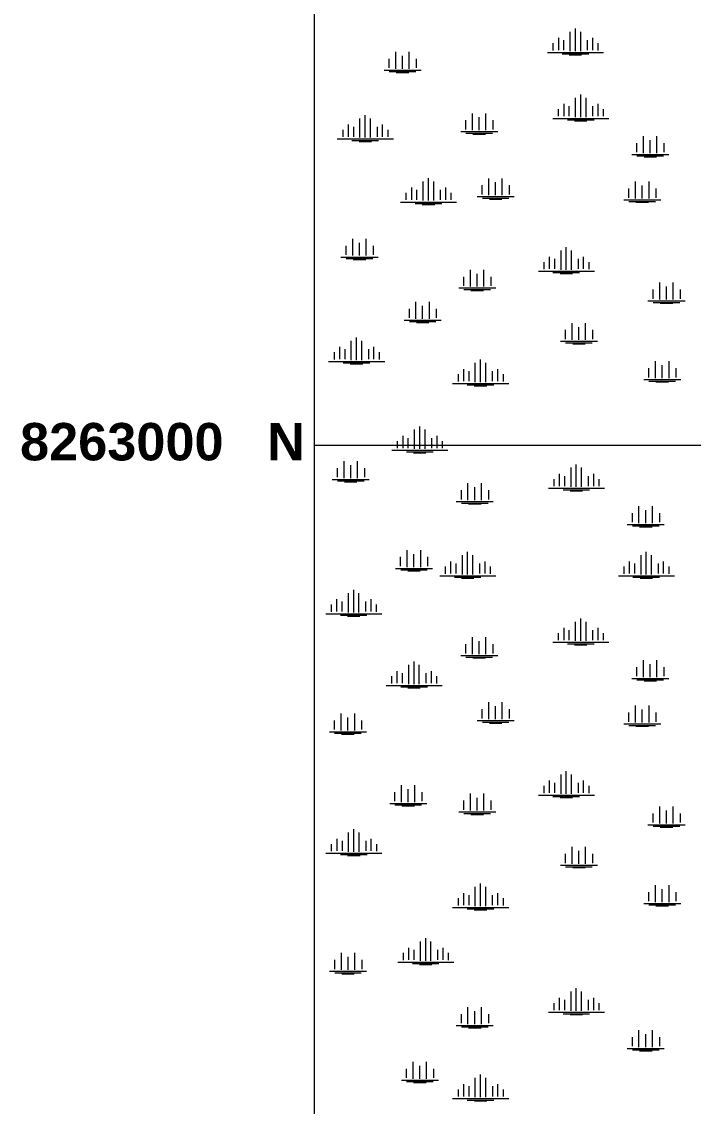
# Model space of a CAD drawing. Header units: metres. Extents: x 405809 to 420020, y 8257398 to 8272141.
# Drawn here: x 405809 to 406707, y 8261116 to 8262566 of the extents above; entities that cross this region are included whole.
import ezdxf

# ---------------------------------------------------------------- set-up
doc = ezdxf.new("R2010")
doc.units = ezdxf.units.M
for name, color, linetype, lineweight in [('BOFEDALES', 112, 'Continuous', 5), ('COORDENADAS', 30, 'Continuous', 5), ('texto', 7, 'Continuous', 13)]:
    doc.layers.add(name, color=color, linetype=linetype, lineweight=lineweight)
doc.styles.add('CARLOS', font='arialbd.ttf', dxfattribs={"height": 48})

msp = doc.modelspace()

# ---------------------------------------------------------------- linework, layer by layer
at = {"layer": 'BOFEDALES'}
for p, q in [((406549.1, 8262526.8), (406549.1, 8262556.9)), ((406526.3, 8262544.2), (406526.3, 8262527.9)), ((406533.3, 8262541.3), (406533.3, 8262527.9)), ((406542.1, 8262526.8), (406542.1, 8262552.5)), ((406549.1, 8262526.8), (406549.1, 8262552.5)), ((406556.1, 8262526.8), (406556.1, 8262552.5)), ((406564.8, 8262541.3), (406564.8, 8262527.9)), ((406571.8, 8262544.2), (406571.8, 8262527.9)), ((406519, 8262537.2), (406519, 8262527.7)), ((406579.2, 8262537.2), (406579.2, 8262527.7)), ((406299.8, 8262516.4), (406299.8, 8262504.2)), ((406309, 8262503.1), (406309, 8262525.7)), ((406318, 8262503.1), (406318, 8262520.4)), ((406327, 8262503.1), (406327, 8262525.7)), ((406336.3, 8262516.4), (406336.3, 8262504.2)), ((406511.8, 8262525), (406586.7, 8262525)), ((406531.3, 8262523), (406566.8, 8262523)), ((406540.8, 8262521.7), (406557.4, 8262521.7)), ((406293.3, 8262501.3), (406342.8, 8262501.3)), ((406300.3, 8262499.3), (406335.8, 8262499.3)), ((406309.7, 8262498.1), (406326.4, 8262498.1)), ((406556.2, 8262438.6), (406556.2, 8262468.8)), ((406533.4, 8262456.1), (406533.4, 8262439.7)), ((406549.2, 8262438.6), (406549.2, 8262464.4)), ((406556.2, 8262438.6), (406556.2, 8262464.4)), ((406563.2, 8262438.6), (406563.2, 8262464.4)), ((406578.9, 8262456.1), (406578.9, 8262439.7)), ((406268.2, 8262411.1), (406268.2, 8262441.2)), ((406411.5, 8262420.9), (406411.5, 8262443.5)), ((406429.5, 8262420.9), (406429.5, 8262443.5)), ((406526.1, 8262449), (406526.1, 8262439.5)), ((406540.4, 8262453.2), (406540.4, 8262439.7)), ((406571.9, 8262453.2), (406571.9, 8262439.7)), ((406586.3, 8262449), (406586.3, 8262439.5)), ((406245.5, 8262428.5), (406245.5, 8262412.2)), ((406252.5, 8262425.6), (406252.5, 8262412.2)), ((406261.2, 8262411.1), (406261.2, 8262436.8)), ((406268.2, 8262411.1), (406268.2, 8262436.8)), ((406275.2, 8262411.1), (406275.2, 8262436.8)), ((406284, 8262425.6), (406284, 8262412.2)), ((406291, 8262428.5), (406291, 8262412.2)), ((406402.3, 8262434.2), (406402.3, 8262422)), ((406420.5, 8262420.9), (406420.5, 8262438.2)), ((406438.8, 8262434.2), (406438.8, 8262422)), ((406518.9, 8262436.8), (406593.8, 8262436.8)), ((406538.4, 8262434.8), (406573.9, 8262434.8)), ((406547.9, 8262433.6), (406564.5, 8262433.6)), ((406238.2, 8262421.5), (406238.2, 8262412)), ((406298.3, 8262421.5), (406298.3, 8262412)), ((406395.8, 8262419.1), (406445.3, 8262419.1)), ((406402.8, 8262417.1), (406438.3, 8262417.1)), ((406412.2, 8262415.8), (406428.8, 8262415.8)), ((406640, 8262390.3), (406640, 8262412.9)), ((406658, 8262390.3), (406658, 8262412.9)), ((406230.9, 8262409.3), (406305.9, 8262409.3)), ((406250.5, 8262407.3), (406286, 8262407.3)), ((406259.9, 8262406), (406276.6, 8262406)), ((406630.8, 8262403.6), (406630.8, 8262391.4)), ((406649, 8262390.3), (406649, 8262407.6)), ((406667.3, 8262403.6), (406667.3, 8262391.4)), ((406624.3, 8262388.5), (406673.8, 8262388.5)), ((406631.3, 8262386.5), (406666.8, 8262386.5)), ((406640.7, 8262385.2), (406657.3, 8262385.2)), ((406352.7, 8262326.8), (406352.7, 8262356.9)), ((406433.4, 8262334), (406433.4, 8262356.6)), ((406451.4, 8262334), (406451.4, 8262356.6)), ((406329.9, 8262344.2), (406329.9, 8262327.9)), ((406336.9, 8262341.3), (406336.9, 8262327.9)), ((406345.7, 8262326.8), (406345.7, 8262352.5)), ((406352.7, 8262326.8), (406352.7, 8262352.5)), ((406359.7, 8262326.8), (406359.7, 8262352.5)), ((406368.4, 8262341.3), (406368.4, 8262327.9)), ((406375.4, 8262344.2), (406375.4, 8262327.9)), ((406424.2, 8262347.3), (406424.2, 8262335.1)), ((406442.4, 8262334), (406442.4, 8262351.3)), ((406460.7, 8262347.3), (406460.7, 8262335.1)), ((406620.1, 8262343), (406620.1, 8262330.7)), ((406629.4, 8262329.6), (406629.4, 8262352.2)), ((406638.4, 8262329.6), (406638.4, 8262346.9)), ((406647.4, 8262329.6), (406647.4, 8262352.2)), ((406656.6, 8262343), (406656.6, 8262330.7)), ((406315.4, 8262325), (406390.3, 8262325)), ((406322.6, 8262337.2), (406322.6, 8262327.7)), ((406382.7, 8262337.2), (406382.7, 8262327.7)), ((406417.7, 8262332.2), (406467.2, 8262332.2)), ((406424.7, 8262330.2), (406460.2, 8262330.2)), ((406434.1, 8262329), (406450.8, 8262329)), ((406613.6, 8262327.8), (406663.1, 8262327.8)), ((406620.6, 8262325.8), (406656.1, 8262325.8)), ((406630, 8262324.6), (406646.7, 8262324.6)), ((406334.9, 8262323), (406370.4, 8262323)), ((406344.4, 8262321.7), (406361, 8262321.7)), ((406242.2, 8262266.6), (406242.2, 8262254.3)), ((406251.5, 8262253.3), (406251.5, 8262275.9)), ((406260.5, 8262253.3), (406260.5, 8262270.5)), ((406269.5, 8262253.3), (406269.5, 8262275.9)), ((406278.8, 8262266.6), (406278.8, 8262254.3)), ((406235.7, 8262251.5), (406285.3, 8262251.5)), ((406514.1, 8262251.9), (406514.1, 8262235.5)), ((406529.9, 8262234.4), (406529.9, 8262260.2)), ((406536.9, 8262234.4), (406536.9, 8262264.6)), ((406536.9, 8262234.4), (406536.9, 8262260.2)), ((406543.9, 8262234.4), (406543.9, 8262260.2)), ((406559.6, 8262251.9), (406559.6, 8262235.5)), ((406242.7, 8262249.5), (406278.3, 8262249.5)), ((406252.2, 8262248.2), (406268.8, 8262248.2)), ((406506.8, 8262244.8), (406506.8, 8262235.3)), ((406521.1, 8262249), (406521.1, 8262235.5)), ((406552.6, 8262249), (406552.6, 8262235.5)), ((406566.9, 8262244.8), (406566.9, 8262235.3)), ((406399.6, 8262225.2), (406399.6, 8262212.9)), ((406408.9, 8262211.9), (406408.9, 8262234.5)), ((406417.9, 8262211.9), (406417.9, 8262229.1)), ((406426.9, 8262211.9), (406426.9, 8262234.5)), ((406436.1, 8262225.2), (406436.1, 8262212.9)), ((406499.6, 8262232.7), (406574.5, 8262232.7)), ((406519.1, 8262230.7), (406554.6, 8262230.7)), ((406528.5, 8262229.4), (406545.2, 8262229.4)), ((406393.1, 8262210.1), (406442.6, 8262210.1)), ((406400.1, 8262208.1), (406435.6, 8262208.1)), ((406652.5, 8262208.1), (406652.5, 8262195.8)), ((406661.7, 8262194.7), (406661.7, 8262217.3)), ((406670.7, 8262194.7), (406670.7, 8262212)), ((406679.7, 8262194.7), (406679.7, 8262217.3)), ((406689, 8262208.1), (406689, 8262195.8)), ((406409.5, 8262206.8), (406426.2, 8262206.8)), ((406326.7, 8262182.3), (406326.7, 8262170)), ((406335.9, 8262168.9), (406335.9, 8262191.6)), ((406344.9, 8262168.9), (406344.9, 8262186.2)), ((406353.9, 8262168.9), (406353.9, 8262191.6)), ((406363.2, 8262182.3), (406363.2, 8262170)), ((406646, 8262192.9), (406695.5, 8262192.9)), ((406653, 8262190.9), (406688.5, 8262190.9)), ((406662.4, 8262189.7), (406679.1, 8262189.7)), ((406320.2, 8262167.2), (406369.7, 8262167.2)), ((406327.2, 8262165.2), (406362.7, 8262165.2)), ((406336.6, 8262163.9), (406353.3, 8262163.9)), ((406535.4, 8262154), (406535.4, 8262141.7)), ((406544.7, 8262140.7), (406544.7, 8262163.3)), ((406553.7, 8262140.7), (406553.7, 8262157.9)), ((406562.7, 8262140.7), (406562.7, 8262163.3)), ((406571.9, 8262154), (406571.9, 8262141.7)), ((406249.6, 8262113.8), (406249.6, 8262139.6)), ((406256.6, 8262113.8), (406256.6, 8262144)), ((406256.6, 8262113.8), (406256.6, 8262139.6)), ((406263.6, 8262113.8), (406263.6, 8262139.6)), ((406528.9, 8262138.9), (406578.4, 8262138.9)), ((406535.9, 8262136.9), (406571.4, 8262136.9)), ((406545.4, 8262135.6), (406562, 8262135.6)), ((406226.6, 8262124.2), (406226.6, 8262114.7)), ((406233.9, 8262131.3), (406233.9, 8262114.9)), ((406240.9, 8262128.4), (406240.9, 8262114.9)), ((406272.4, 8262128.4), (406272.4, 8262114.9)), ((406279.4, 8262131.3), (406279.4, 8262114.9)), ((406286.7, 8262124.2), (406286.7, 8262114.7)), ((406219.3, 8262112), (406294.3, 8262112)), ((406238.9, 8262110), (406274.4, 8262110)), ((406248.3, 8262108.8), (406265, 8262108.8)), ((406415.3, 8262084.3), (406415.3, 8262110)), ((406422.3, 8262084.3), (406422.3, 8262114.4)), ((406422.3, 8262084.3), (406422.3, 8262110)), ((406429.3, 8262084.3), (406429.3, 8262110)), ((406656.1, 8262089.5), (406656.1, 8262112.1)), ((406665.1, 8262089.5), (406665.1, 8262106.8)), ((406674.1, 8262089.5), (406674.1, 8262112.1)), ((406392.2, 8262094.7), (406392.2, 8262085.2)), ((406399.5, 8262101.7), (406399.5, 8262085.4)), ((406406.5, 8262098.9), (406406.5, 8262085.4)), ((406438, 8262098.9), (406438, 8262085.4)), ((406445, 8262101.7), (406445, 8262085.4)), ((406452.3, 8262094.7), (406452.3, 8262085.2)), ((406646.8, 8262102.8), (406646.8, 8262090.6)), ((406683.3, 8262102.8), (406683.3, 8262090.6)), ((406385, 8262082.5), (406459.9, 8262082.5)), ((406404.5, 8262080.5), (406440, 8262080.5)), ((406413.9, 8262079.3), (406430.6, 8262079.3)), ((406640.3, 8262087.7), (406689.8, 8262087.7)), ((406647.3, 8262085.7), (406682.8, 8262085.7)), ((406656.7, 8262084.5), (406673.4, 8262084.5)), ((406334.1, 8261995), (406334.1, 8262020.8)), ((406341.1, 8261995), (406341.1, 8262025.2)), ((406341.1, 8261995), (406341.1, 8262020.8)), ((406348.1, 8261995), (406348.1, 8262020.8)), ((406311, 8262005.4), (406311, 8261995.9)), ((406318.3, 8262012.5), (406318.3, 8261996.1)), ((406325.3, 8262009.6), (406325.3, 8261996.1)), ((406356.8, 8262009.6), (406356.8, 8261996.1)), ((406363.8, 8262012.5), (406363.8, 8261996.1)), ((406371.1, 8262005.4), (406371.1, 8261995.9)), ((406303.8, 8261993.3), (406378.7, 8261993.3)), ((406323.3, 8261991.3), (406358.8, 8261991.3)), ((406239.9, 8261956), (406239.9, 8261978.6)), ((406257.9, 8261956), (406257.9, 8261978.6)), ((406332.7, 8261990), (406349.4, 8261990)), ((406230.6, 8261969.3), (406230.6, 8261957.1)), ((406248.9, 8261956), (406248.9, 8261973.3)), ((406267.1, 8261969.3), (406267.1, 8261957.1)), ((406527.5, 8261961.7), (406527.5, 8261945.3)), ((406543.2, 8261944.2), (406543.2, 8261970)), ((406550.2, 8261944.2), (406550.2, 8261974.4)), ((406550.2, 8261944.2), (406550.2, 8261970)), ((406557.2, 8261944.2), (406557.2, 8261970)), ((406573, 8261961.7), (406573, 8261945.3)), ((406224.1, 8261954.2), (406273.6, 8261954.2)), ((406231.1, 8261952.2), (406266.6, 8261952.2)), ((406240.6, 8261951), (406257.2, 8261951)), ((406405.5, 8261926.5), (406405.5, 8261949.1)), ((406423.5, 8261926.5), (406423.5, 8261949.1)), ((406520.1, 8261954.6), (406520.1, 8261945.1)), ((406534.5, 8261958.8), (406534.5, 8261945.3)), ((406566, 8261958.8), (406566, 8261945.3)), ((406580.3, 8261954.6), (406580.3, 8261945.1)), ((406396.3, 8261939.8), (406396.3, 8261927.6)), ((406414.5, 8261926.5), (406414.5, 8261943.8)), ((406432.8, 8261939.8), (406432.8, 8261927.6)), ((406512.9, 8261942.5), (406587.8, 8261942.5)), ((406532.5, 8261940.5), (406568, 8261940.5)), ((406541.9, 8261939.2), (406558.5, 8261939.2)), ((406389.8, 8261924.7), (406439.3, 8261924.7)), ((406396.8, 8261922.7), (406432.3, 8261922.7)), ((406406.2, 8261921.5), (406422.9, 8261921.5)), ((406634, 8261895.9), (406634, 8261918.5)), ((406652, 8261895.9), (406652, 8261918.5)), ((406624.8, 8261909.2), (406624.8, 8261897)), ((406643, 8261895.9), (406643, 8261913.2)), ((406661.3, 8261909.2), (406661.3, 8261897)), ((406618.3, 8261894.1), (406667.8, 8261894.1)), ((406625.3, 8261892.1), (406660.8, 8261892.1)), ((406634.7, 8261890.8), (406651.4, 8261890.8)), ((406315.1, 8261850.6), (406315.1, 8261838.3)), ((406324.3, 8261837.2), (406324.3, 8261859.8)), ((406333.3, 8261837.2), (406333.3, 8261854.5)), ((406342.3, 8261837.2), (406342.3, 8261859.8)), ((406351.6, 8261850.6), (406351.6, 8261838.3)), ((406398, 8261827.3), (406398, 8261853)), ((406405, 8261827.3), (406405, 8261857.4)), ((406405, 8261827.3), (406405, 8261853)), ((406412, 8261827.3), (406412, 8261853)), ((406636.7, 8261827.3), (406636.7, 8261853)), ((406643.7, 8261827.3), (406643.7, 8261857.4)), ((406643.7, 8261827.3), (406643.7, 8261853)), ((406650.7, 8261827.3), (406650.7, 8261853)), ((406308.6, 8261835.4), (406358.1, 8261835.4)), ((406315.6, 8261833.4), (406351.1, 8261833.4)), ((406325, 8261832.2), (406341.7, 8261832.2)), ((406375, 8261837.7), (406375, 8261828.2)), ((406382.3, 8261844.7), (406382.3, 8261828.4)), ((406389.3, 8261841.9), (406389.3, 8261828.4)), ((406420.8, 8261841.9), (406420.8, 8261828.4)), ((406427.8, 8261844.7), (406427.8, 8261828.4)), ((406435.1, 8261837.7), (406435.1, 8261828.2)), ((406613.6, 8261837.7), (406613.6, 8261828.2)), ((406620.9, 8261844.7), (406620.9, 8261828.4)), ((406627.9, 8261841.9), (406627.9, 8261828.4)), ((406659.4, 8261841.9), (406659.4, 8261828.4)), ((406666.4, 8261844.7), (406666.4, 8261828.4)), ((406673.8, 8261837.7), (406673.8, 8261828.2)), ((406367.7, 8261825.5), (406442.7, 8261825.5)), ((406387.3, 8261823.5), (406422.8, 8261823.5)), ((406396.7, 8261822.3), (406413.4, 8261822.3)), ((406606.4, 8261825.5), (406681.3, 8261825.5)), ((406625.9, 8261823.5), (406661.4, 8261823.5)), ((406635.4, 8261822.3), (406652, 8261822.3)), ((406245.8, 8261776.6), (406245.8, 8261802.3)), ((406252.8, 8261776.6), (406252.8, 8261806.8)), ((406252.8, 8261776.6), (406252.8, 8261802.3)), ((406259.8, 8261776.6), (406259.8, 8261802.3)), ((406230, 8261794), (406230, 8261777.7)), ((406237, 8261791.2), (406237, 8261777.7)), ((406268.5, 8261791.2), (406268.5, 8261777.7)), ((406275.5, 8261794), (406275.5, 8261777.7)), ((406215.5, 8261774.8), (406290.4, 8261774.8)), ((406222.7, 8261787), (406222.7, 8261777.5)), ((406282.9, 8261787), (406282.9, 8261777.5)), ((406235, 8261772.8), (406270.5, 8261772.8)), ((406244.5, 8261771.6), (406261.1, 8261771.6)), ((406549.2, 8261738.4), (406549.2, 8261764.1)), ((406556.2, 8261738.4), (406556.2, 8261768.6)), ((406556.2, 8261738.4), (406556.2, 8261764.1)), ((406563.2, 8261738.4), (406563.2, 8261764.1)), ((406526.1, 8261748.8), (406526.1, 8261739.3)), ((406533.4, 8261755.8), (406533.4, 8261739.5)), ((406540.4, 8261753), (406540.4, 8261739.5)), ((406571.9, 8261753), (406571.9, 8261739.5)), ((406578.9, 8261755.8), (406578.9, 8261739.5)), ((406586.3, 8261748.8), (406586.3, 8261739.3)), ((406402.3, 8261734), (406402.3, 8261721.8)), ((406411.5, 8261720.7), (406411.5, 8261743.3)), ((406420.5, 8261720.7), (406420.5, 8261738)), ((406429.5, 8261720.7), (406429.5, 8261743.3)), ((406438.8, 8261734), (406438.8, 8261721.8)), ((406518.9, 8261736.6), (406593.8, 8261736.6)), ((406538.4, 8261734.6), (406573.9, 8261734.6)), ((406547.9, 8261733.4), (406564.5, 8261733.4)), ((406395.8, 8261718.9), (406445.3, 8261718.9)), ((406402.8, 8261716.9), (406438.3, 8261716.9)), ((406412.2, 8261715.6), (406428.8, 8261715.6)), ((406326.4, 8261680.8), (406326.4, 8261706.5)), ((406333.4, 8261680.8), (406333.4, 8261711)), ((406333.4, 8261680.8), (406333.4, 8261706.5)), ((406340.4, 8261680.8), (406340.4, 8261706.5)), ((406630.8, 8261703.4), (406630.8, 8261691.2)), ((406640, 8261690.1), (406640, 8261712.7)), ((406649, 8261690.1), (406649, 8261707.4)), ((406658, 8261690.1), (406658, 8261712.7)), ((406667.3, 8261703.4), (406667.3, 8261691.2)), ((406303.3, 8261691.2), (406303.3, 8261681.7)), ((406310.6, 8261698.2), (406310.6, 8261681.9)), ((406317.6, 8261695.4), (406317.6, 8261681.9)), ((406349.2, 8261695.4), (406349.2, 8261681.9)), ((406356.2, 8261698.2), (406356.2, 8261681.9)), ((406363.5, 8261691.2), (406363.5, 8261681.7)), ((406624.3, 8261688.3), (406673.8, 8261688.3)), ((406631.3, 8261686.3), (406666.8, 8261686.3)), ((406296.1, 8261679), (406371, 8261679)), ((406315.6, 8261677), (406351.2, 8261677)), ((406325.1, 8261675.8), (406341.7, 8261675.8)), ((406640.7, 8261685), (406657.3, 8261685)), ((406424.2, 8261647.1), (406424.2, 8261634.9)), ((406433.4, 8261633.8), (406433.4, 8261656.4)), ((406442.4, 8261633.8), (406442.4, 8261651.1)), ((406451.4, 8261633.8), (406451.4, 8261656.4)), ((406460.7, 8261647.1), (406460.7, 8261634.9)), ((406620.1, 8261642.7), (406620.1, 8261630.5)), ((406629.4, 8261629.4), (406629.4, 8261652)), ((406638.4, 8261629.4), (406638.4, 8261646.7)), ((406647.4, 8261629.4), (406647.4, 8261652)), ((406656.6, 8261642.7), (406656.6, 8261630.5)), ((406226.8, 8261632.1), (406226.8, 8261619.9)), ((406236.1, 8261618.8), (406236.1, 8261641.4)), ((406245.1, 8261618.8), (406245.1, 8261636.1)), ((406254.1, 8261618.8), (406254.1, 8261641.4)), ((406263.3, 8261632.1), (406263.3, 8261619.9)), ((406417.7, 8261632), (406467.2, 8261632)), ((406424.7, 8261630), (406460.2, 8261630)), ((406434.1, 8261628.7), (406450.8, 8261628.7)), ((406220.3, 8261617), (406269.8, 8261617)), ((406227.3, 8261615), (406262.8, 8261615)), ((406236.7, 8261613.8), (406253.4, 8261613.8)), ((406613.6, 8261627.6), (406663.1, 8261627.6)), ((406620.6, 8261625.6), (406656.1, 8261625.6)), ((406630, 8261624.4), (406646.7, 8261624.4)), ((406529.9, 8261534.2), (406529.9, 8261560)), ((406536.9, 8261534.2), (406536.9, 8261564.4)), ((406536.9, 8261534.2), (406536.9, 8261560)), ((406543.9, 8261534.2), (406543.9, 8261560)), ((406316.7, 8261523), (406316.7, 8261545.6)), ((406334.7, 8261523), (406334.7, 8261545.6)), ((406506.8, 8261544.6), (406506.8, 8261535.1)), ((406514.1, 8261551.7), (406514.1, 8261535.3)), ((406521.1, 8261548.8), (406521.1, 8261535.3)), ((406552.6, 8261548.8), (406552.6, 8261535.3)), ((406559.6, 8261551.7), (406559.6, 8261535.3)), ((406566.9, 8261544.6), (406566.9, 8261535.1)), ((406307.4, 8261536.3), (406307.4, 8261524.1)), ((406325.7, 8261523), (406325.7, 8261540.3)), ((406343.9, 8261536.3), (406343.9, 8261524.1)), ((406408.9, 8261511.6), (406408.9, 8261534.3)), ((406417.9, 8261511.6), (406417.9, 8261528.9)), ((406426.9, 8261511.6), (406426.9, 8261534.3)), ((406499.6, 8261532.4), (406574.5, 8261532.4)), ((406519.1, 8261530.4), (406554.6, 8261530.4)), ((406528.5, 8261529.2), (406545.2, 8261529.2)), ((406300.9, 8261521.2), (406350.4, 8261521.2)), ((406307.9, 8261519.2), (406343.4, 8261519.2)), ((406317.3, 8261518), (406334, 8261518)), ((406399.6, 8261525), (406399.6, 8261512.7)), ((406436.1, 8261525), (406436.1, 8261512.7)), ((406661.7, 8261494.5), (406661.7, 8261517.1)), ((406679.7, 8261494.5), (406679.7, 8261517.1)), ((406393.1, 8261509.9), (406442.6, 8261509.9)), ((406400.1, 8261507.9), (406435.6, 8261507.9)), ((406409.5, 8261506.6), (406426.2, 8261506.6)), ((406652.5, 8261507.8), (406652.5, 8261495.6)), ((406670.7, 8261494.5), (406670.7, 8261511.8)), ((406689, 8261507.8), (406689, 8261495.6)), ((406253, 8261456.6), (406253, 8261486.7)), ((406646, 8261492.7), (406695.5, 8261492.7)), ((406653, 8261490.7), (406688.5, 8261490.7)), ((406662.4, 8261489.5), (406679.1, 8261489.5)), ((406230.3, 8261474), (406230.3, 8261457.7)), ((406237.3, 8261471.2), (406237.3, 8261457.7)), ((406246, 8261456.6), (406246, 8261482.3)), ((406253, 8261456.6), (406253, 8261482.3)), ((406260, 8261456.6), (406260, 8261482.3)), ((406268.8, 8261471.2), (406268.8, 8261457.7)), ((406275.8, 8261474), (406275.8, 8261457.7)), ((406215.7, 8261454.8), (406290.6, 8261454.8)), ((406222.9, 8261467), (406222.9, 8261457.5)), ((406283.1, 8261467), (406283.1, 8261457.5)), ((406544.7, 8261440.4), (406544.7, 8261463.1)), ((406553.7, 8261440.4), (406553.7, 8261457.7)), ((406562.7, 8261440.4), (406562.7, 8261463.1)), ((406235.3, 8261452.8), (406270.8, 8261452.8)), ((406244.7, 8261451.6), (406261.3, 8261451.6)), ((406535.4, 8261453.8), (406535.4, 8261441.5)), ((406571.9, 8261453.8), (406571.9, 8261441.5)), ((406528.9, 8261438.7), (406578.4, 8261438.7)), ((406535.9, 8261436.7), (406571.4, 8261436.7)), ((406545.4, 8261435.4), (406562, 8261435.4)), ((406422.3, 8261384.1), (406422.3, 8261414.2)), ((406656.1, 8261389.3), (406656.1, 8261411.9)), ((406674.1, 8261389.3), (406674.1, 8261411.9)), ((406399.5, 8261401.5), (406399.5, 8261385.2)), ((406406.5, 8261398.7), (406406.5, 8261385.2)), ((406415.3, 8261384.1), (406415.3, 8261409.8)), ((406422.3, 8261384.1), (406422.3, 8261409.8)), ((406429.3, 8261384.1), (406429.3, 8261409.8)), ((406438, 8261398.7), (406438, 8261385.2)), ((406445, 8261401.5), (406445, 8261385.2)), ((406646.8, 8261402.6), (406646.8, 8261390.4)), ((406665.1, 8261389.3), (406665.1, 8261406.6)), ((406683.3, 8261402.6), (406683.3, 8261390.4)), ((406385, 8261382.3), (406459.9, 8261382.3)), ((406392.2, 8261394.5), (406392.2, 8261385)), ((406452.3, 8261394.5), (406452.3, 8261385)), ((406640.3, 8261387.5), (406689.8, 8261387.5)), ((406647.3, 8261385.5), (406682.8, 8261385.5)), ((406656.7, 8261384.3), (406673.4, 8261384.3)), ((406404.5, 8261380.3), (406440, 8261380.3)), ((406413.9, 8261379.1), (406430.6, 8261379.1)), ((406349, 8261311), (406349, 8261341.1)), ((406326.2, 8261328.4), (406326.2, 8261312.1)), ((406333.2, 8261325.5), (406333.2, 8261312.1)), ((406342, 8261311), (406342, 8261336.7)), ((406349, 8261311), (406349, 8261336.7)), ((406356, 8261311), (406356, 8261336.7)), ((406364.7, 8261325.5), (406364.7, 8261312.1)), ((406371.7, 8261328.4), (406371.7, 8261312.1)), ((406227, 8261312.1), (406227, 8261299.9)), ((406236.3, 8261298.8), (406236.3, 8261321.4)), ((406245.3, 8261298.8), (406245.3, 8261316.1)), ((406254.3, 8261298.8), (406254.3, 8261321.4)), ((406263.5, 8261312.1), (406263.5, 8261299.9)), ((406311.7, 8261309.2), (406386.6, 8261309.2)), ((406318.9, 8261321.4), (406318.9, 8261311.9)), ((406379, 8261321.4), (406379, 8261311.9)), ((406220.5, 8261297), (406270, 8261297)), ((406227.5, 8261295), (406263, 8261295)), ((406331.2, 8261307.2), (406366.7, 8261307.2)), ((406340.6, 8261306), (406357.3, 8261306)), ((406236.9, 8261293.7), (406253.6, 8261293.7)), ((406543.2, 8261244), (406543.2, 8261269.7)), ((406550.2, 8261244), (406550.2, 8261274.2)), ((406550.2, 8261244), (406550.2, 8261269.7)), ((406557.2, 8261244), (406557.2, 8261269.7)), ((406520.1, 8261254.4), (406520.1, 8261244.9)), ((406527.5, 8261261.5), (406527.5, 8261245.1)), ((406534.5, 8261258.6), (406534.5, 8261245.1)), ((406566, 8261258.6), (406566, 8261245.1)), ((406573, 8261261.5), (406573, 8261245.1)), ((406580.3, 8261254.4), (406580.3, 8261244.9)), ((406396.3, 8261239.6), (406396.3, 8261227.4)), ((406405.5, 8261226.3), (406405.5, 8261248.9)), ((406414.5, 8261226.3), (406414.5, 8261243.6)), ((406423.5, 8261226.3), (406423.5, 8261248.9)), ((406432.8, 8261239.6), (406432.8, 8261227.4)), ((406512.9, 8261242.2), (406587.8, 8261242.2)), ((406532.5, 8261240.2), (406568, 8261240.2)), ((406541.9, 8261239), (406558.5, 8261239)), ((406389.8, 8261224.5), (406439.3, 8261224.5)), ((406396.8, 8261222.5), (406432.3, 8261222.5)), ((406406.2, 8261221.2), (406422.9, 8261221.2)), ((406624.8, 8261209), (406624.8, 8261196.8)), ((406634, 8261195.7), (406634, 8261218.3)), ((406643, 8261195.7), (406643, 8261213)), ((406652, 8261195.7), (406652, 8261218.3)), ((406661.3, 8261209), (406661.3, 8261196.8)), ((406618.3, 8261193.9), (406667.8, 8261193.9)), ((406625.3, 8261191.9), (406660.8, 8261191.9)), ((406634.7, 8261190.6), (406651.4, 8261190.6)), ((406323, 8261166.5), (406323, 8261154.3)), ((406332.2, 8261153.2), (406332.2, 8261175.8)), ((406341.2, 8261153.2), (406341.2, 8261170.5)), ((406350.2, 8261153.2), (406350.2, 8261175.8)), ((406359.5, 8261166.5), (406359.5, 8261154.3)), ((406316.5, 8261151.4), (406366, 8261151.4)), ((406415.3, 8261128.6), (406415.3, 8261154.3)), ((406422.3, 8261128.6), (406422.3, 8261158.8)), ((406422.3, 8261128.6), (406422.3, 8261154.3)), ((406429.3, 8261128.6), (406429.3, 8261154.3)), ((406323.5, 8261149.4), (406359, 8261149.4)), ((406332.9, 8261148.1), (406349.6, 8261148.1)), ((406392.2, 8261139), (406392.2, 8261129.5)), ((406399.6, 8261146), (406399.6, 8261129.7)), ((406406.6, 8261143.2), (406406.6, 8261129.7)), ((406438.1, 8261143.2), (406438.1, 8261129.7)), ((406445.1, 8261146), (406445.1, 8261129.7)), ((406452.4, 8261139), (406452.4, 8261129.5)), ((406385, 8261126.8), (406459.9, 8261126.8)), ((406404.6, 8261124.8), (406440.1, 8261124.8)), ((406414, 8261123.6), (406430.6, 8261123.6))]:
    msp.add_line(p, q, dxfattribs=at)
at = {"layer": 'COORDENADAS'}
for p, q in [((406200, 8271350), (406200, 8257550)), ((406200, 8262000), (419600, 8262000))]:
    msp.add_line(p, q, dxfattribs=at)

# ---------------------------------------------------------------- texts
at = {"layer": 'texto', "style": 'CARLOS'}
msp.add_text('8263000   N', height=50, dxfattribs=at).set_placement((405807, 8261979.7))

doc.saveas('drawing.dxf')
